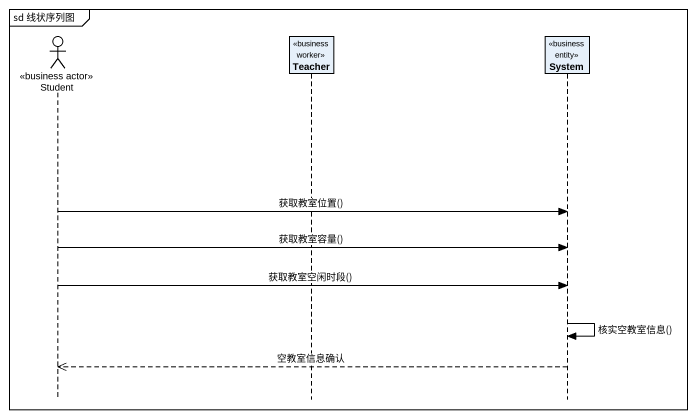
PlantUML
@startuml
mainframe sd 线状序列图
hide footbox
actor Student <<business actor>>
participant Teacher <<business worker>>
participant System <<business entity>>

Student -> System : 获取教室位置()
Student -> System : 获取教室容量()
Student -> System : 获取教室空闲时段()
System -> System : 核实空教室信息()
System -->> Student : 空教室信息确认
@enduml
